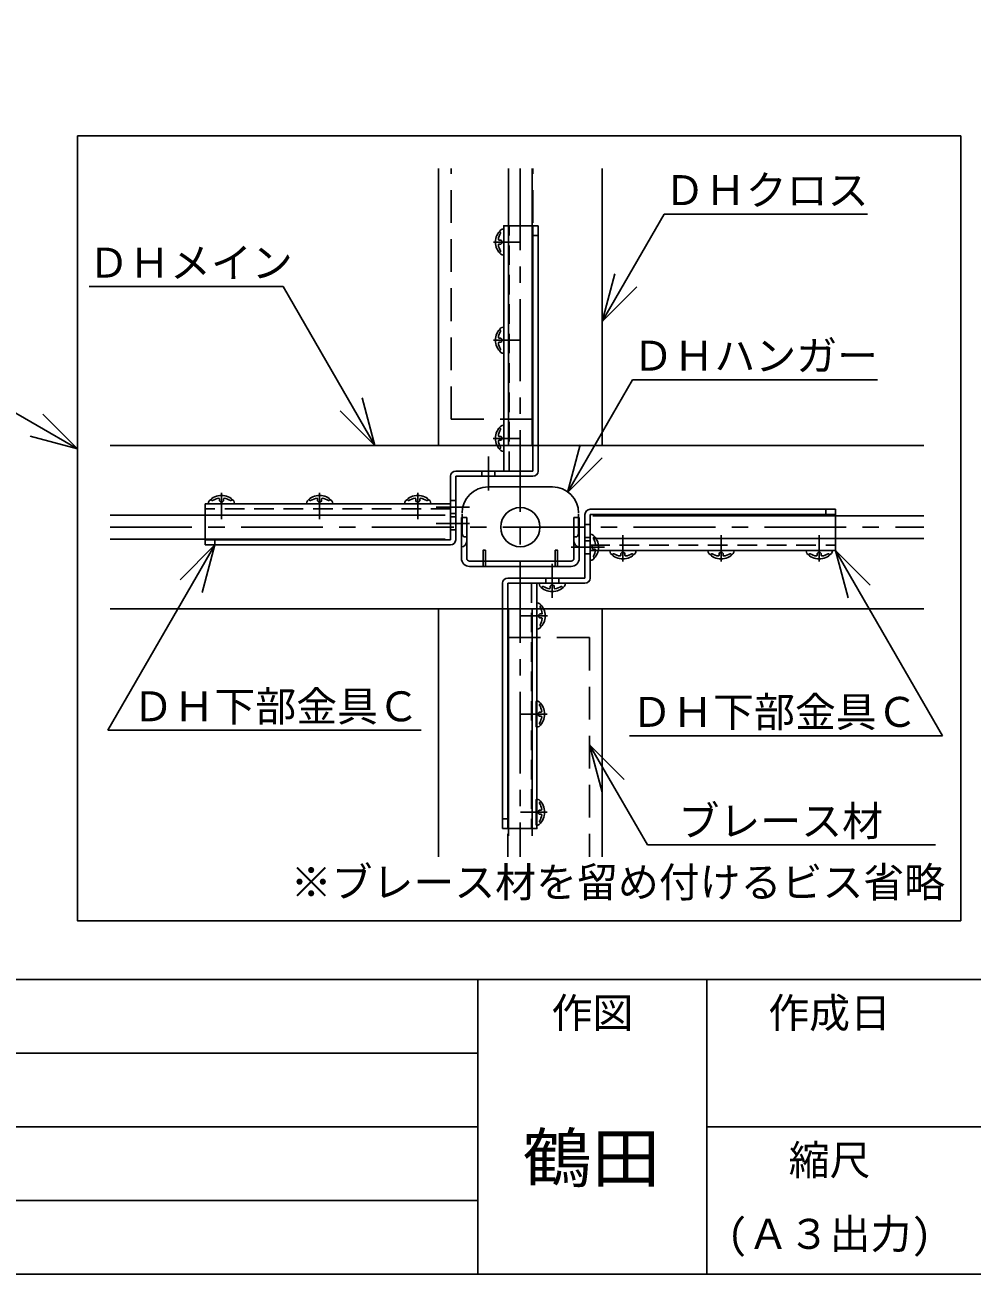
# Model space of a CAD drawing. Units: millimetres on the paper. Extents: x -204 to 206, y -141 to 144.
# Drawn here: x -57.4 to 0.5, y -141.5 to -65.1 of the extents above; entities that cross this region are included whole.
import ezdxf
from ezdxf.enums import TextEntityAlignment as Align

# ---------------------------------------------------------------- set-up
doc = ezdxf.new("R2010")
doc.units = ezdxf.units.MM
for name, pattern in [('CHAIN1', [8, 5, -1, 1, -1]), ('DASHED1', [1.8, 1.2, -0.6]), ('DASHED2', [3, 2, -1])]:
    doc.linetypes.add(name, pattern=pattern)
for name, color, linetype in [('0-0_基本', 134, 'Continuous'), ('2-0', 134, 'Continuous'), ('2-1', 134, 'Continuous'), ('2-2', 3, 'Continuous'), ('2-3', 4, 'Continuous'), ('2-4', 7, 'Continuous'), ('F-0_図枠', 134, 'Continuous')]:
    doc.layers.add(name, color=color, linetype=linetype)
doc.styles.add('ＭＳ ゴシック', font='')
doc.styles.get('ＭＳ ゴシック').set_extended_font_data('MS Gothic')

msp = doc.modelspace()

# ---------------------------------------------------------------- linework, layer by layer
at = {"layer": '0-0_基本'}
for p, q in [((-143.989, -127.973), (-29.689, -127.973)), ((-143.989, -132.473), (-29.689, -132.473)), ((-143.989, -136.973), (-29.689, -136.973))]:
    msp.add_line(p, q, dxfattribs=at)
at = {"layer": '2-0'}
for p, q in [((-116.004, -55.32), (-54.17, -91.02)), ((-0.17, -71.873), (-54.17, -71.873)), ((-0.17, -119.873), (-0.17, -71.873)), ((-32.096, -73.873), (-32.096, -90.807)), ((-22.096, -73.873), (-22.096, -90.807)), ((-28.106, -79.154), (-28.106, -77.599)), ((-28.28, -78.257), (-28.414, -78.257)), ((-28.28, -78.497), (-28.414, -78.497)), ((-28.106, -85.154), (-28.106, -83.599)), ((-28.28, -84.257), (-28.414, -84.257)), ((-28.28, -84.497), (-28.414, -84.497)), ((-54.17, -91.02), (-56.291, -88.899)), ((-28.106, -91.154), (-28.106, -89.599)), ((-54.17, -91.02), (-57.068, -90.243)), ((-52.17, -90.807), (-2.42, -90.807)), ((-28.28, -90.257), (-28.414, -90.257)), ((-28.28, -90.497), (-28.414, -90.497)), ((-29.056, -93.347), (-25.136, -93.347)), ((-46.144, -94.377), (-44.589, -94.377)), ((-45.486, -94.203), (-45.486, -94.069)), ((-45.246, -94.203), (-45.246, -94.069)), ((-40.144, -94.377), (-38.589, -94.377)), ((-39.486, -94.203), (-39.486, -94.069)), ((-39.246, -94.203), (-39.246, -94.069)), ((-34.144, -94.377), (-32.589, -94.377)), ((-33.486, -94.203), (-33.486, -94.069)), ((-33.246, -94.203), (-33.246, -94.069)), ((-30.696, -97.707), (-30.696, -95.207)), ((-30.656, -95.007), (-30.656, -96.207)), ((-30.456, -95.207), (-30.376, -95.207)), ((-30.376, -96.407), (-30.376, -95.207)), ((-23.816, -96.407), (-23.816, -95.207)), ((-23.536, -95.007), (-23.536, -96.207)), ((-23.496, -97.707), (-23.496, -95.207)), ((-30.456, -96.407), (-30.376, -96.407)), ((-30.376, -96.687), (-30.376, -96.407)), ((-30.376, -97.707), (-30.376, -96.687)), ((-23.816, -96.687), (-23.816, -96.407)), ((-23.736, -96.407), (-23.816, -96.407)), ((-23.816, -97.707), (-23.816, -96.687)), ((-22.826, -96.259), (-22.826, -97.814)), ((-22.652, -96.917), (-22.518, -96.917)), ((-22.652, -97.157), (-22.518, -97.157)), ((-20.049, -97.237), (-21.604, -97.237)), ((-20.946, -97.411), (-20.946, -97.545)), ((-20.706, -97.411), (-20.706, -97.545)), ((-14.049, -97.237), (-15.604, -97.237)), ((-14.946, -97.411), (-14.946, -97.545)), ((-14.706, -97.411), (-14.706, -97.545)), ((-8.049, -97.237), (-9.604, -97.237)), ((-8.946, -97.411), (-8.946, -97.545)), ((-8.706, -97.411), (-8.706, -97.545)), ((-23.996, -97.887), (-30.196, -97.887)), ((-23.996, -98.207), (-30.196, -98.207)), ((-24.369, -99.237), (-25.924, -99.237)), ((-25.266, -99.411), (-25.266, -99.545)), ((-25.026, -99.411), (-25.026, -99.545)), ((-52.17, -100.807), (-2.42, -100.807)), ((-32.096, -100.807), (-32.096, -115.959)), ((-26.086, -100.459), (-26.086, -102.014)), ((-22.096, -100.807), (-22.096, -115.959)), ((-25.912, -101.117), (-25.778, -101.117)), ((-25.912, -101.357), (-25.778, -101.357)), ((-26.119, -106.459), (-26.119, -108.014)), ((-25.945, -107.117), (-25.81, -107.117)), ((-25.945, -107.357), (-25.81, -107.357)), ((-22.866, -109.114), (-22.09, -112.012)), ((-26.119, -112.459), (-26.119, -114.014)), ((-25.945, -113.117), (-25.81, -113.117)), ((-25.945, -113.357), (-25.81, -113.357))]:
    msp.add_line(p, q, dxfattribs=at)
at = {"layer": '2-0', "color": 2, "linetype": 'DASHED2'}
for p, q in [((-31.326, -89.204), (-31.326, -73.873)), ((-26.326, -89.204), (-26.326, -73.873)), ((-31.326, -89.204), (-26.326, -89.204)), ((-27.866, -102.564), (-22.866, -102.564)), ((-27.866, -102.564), (-27.866, -115.959)), ((-22.866, -102.564), (-22.866, -115.959))]:
    msp.add_line(p, q, dxfattribs=at)
at = {"layer": '2-0', "color": 2, "linetype": 'CHAIN1'}
for p, q in [((-27.096, -73.873), (-27.096, -115.959)), ((-52.17, -95.807), (-2.42, -95.807))]:
    msp.add_line(p, q, dxfattribs=at)
at = {"layer": '2-0', "linetype": 'DASHED1'}
for p, q in [((-27.786, -92.377), (-27.786, -77.377)), ((-31.366, -94.697), (-46.366, -94.697)), ((-22.826, -96.917), (-7.826, -96.917)), ((-26.406, -99.237), (-26.406, -114.237))]:
    msp.add_line(p, q, dxfattribs=at)
at = {"layer": '2-0'}
for points in [[(-54.17, -71.873), (-54.17, -119.873), (-0.17, -119.873)], [(-30.456, -95.207), (-30.656, -95.207), (-30.696, -95.207)], [(-23.816, -95.207), (-23.536, -95.207), (-23.496, -95.207)], [(-19.331, -115.238), (-22.866, -109.114), (-20.745, -111.236)]]:
    msp.add_lwpolyline(points, dxfattribs=at)
for points in [[(-29.216, -97.218), (-29.216, -98.207), (-29.376, -98.207), (-29.376, -97.218)], [(-24.976, -97.218), (-24.976, -98.207), (-24.816, -98.207), (-24.816, -97.218)]]:
    msp.add_lwpolyline(points, close=True, dxfattribs=at)
msp.add_circle((-27.096, -95.807), 1.2, dxfattribs=at)
for centre, radius, start, end in [((-27.617, -78.377), 1, 131.52902, 179.99995), ((-27.352, -78.377), 1.1, 150.07637, 171.66556), ((-28.391, -77.821), 0.0862, 355.48814, 85.86568), ((-28.129, -77.836), 0.257, 89.82111, 126.01746), ((-28.129, -77.603), 0.0234, 8.18623, 90.98085), ((-27.617, -78.377), 1, 179.99995, 228.47899), ((-28.364, -78.197), 0.0789, 195.35164, 229.88438), ((-28.364, -78.557), 0.0789, 130.10379, 164.64825), ((-27.352, -78.377), 1.1, 188.33369, 209.92578), ((-28.352, -78.377), 0.14, 300.81566, 59.18423), ((-28.391, -78.932), 0.0862, 274.13362, 4.47853), ((-28.129, -78.917), 0.257, 234.00873, 270.08937), ((-28.129, -79.151), 0.0234, 269.02011, 351.38429), ((-27.617, -84.377), 1, 131.52902, 179.99995), ((-27.352, -84.377), 1.1, 150.07637, 171.66556), ((-28.391, -83.821), 0.0862, 355.48814, 85.86568), ((-28.129, -83.836), 0.257, 89.82111, 126.01746), ((-28.129, -83.603), 0.0234, 8.18623, 90.98085), ((-27.617, -84.377), 1, 179.99995, 228.47899), ((-28.364, -84.197), 0.0789, 195.35164, 229.88438), ((-28.364, -84.557), 0.0789, 130.10379, 164.64825), ((-27.352, -84.377), 1.1, 188.33369, 209.92578), ((-28.352, -84.377), 0.14, 300.81566, 59.18423), ((-28.391, -84.932), 0.0862, 274.13362, 4.47853), ((-28.129, -84.917), 0.257, 234.00873, 270.08937), ((-28.129, -85.151), 0.0234, 269.02011, 351.38429), ((-27.617, -90.377), 1, 131.52902, 179.99995), ((-27.352, -90.377), 1.1, 150.07637, 171.66556), ((-28.391, -89.821), 0.0862, 355.48814, 85.86568), ((-28.129, -89.836), 0.257, 89.82111, 126.01746), ((-28.129, -89.603), 0.0234, 8.18623, 90.98085), ((-27.617, -90.377), 1, 179.99995, 228.47899), ((-28.364, -90.197), 0.0789, 195.35164, 229.88438), ((-28.364, -90.557), 0.0789, 130.10379, 164.64825), ((-27.352, -90.377), 1.1, 188.33369, 209.92578), ((-28.352, -90.377), 0.14, 300.81566, 59.18423), ((-28.391, -90.932), 0.0862, 274.13362, 4.47853), ((-28.129, -90.917), 0.257, 234.00873, 270.08937), ((-28.129, -91.151), 0.0234, 269.02011, 351.38429), ((-45.366, -94.866), 1, 89.99995, 138.47899), ((-45.366, -94.866), 1, 41.52902, 89.99995), ((-39.366, -94.866), 1, 89.99995, 138.47899), ((-39.366, -94.866), 1, 41.52902, 89.99995), ((-33.366, -94.866), 1, 89.99995, 138.47899), ((-33.366, -94.866), 1, 41.52902, 89.99995), ((-29.056, -94.947), 1.6, 90, 180), ((-25.136, -94.947), 1.6, 0, 90), ((-45.907, -94.354), 0.257, 144.00873, 180.08937), ((-46.14, -94.354), 0.0234, 179.02011, 261.38429), ((-45.921, -94.092), 0.0862, 184.13362, 274.47853), ((-45.366, -95.131), 1.1, 98.33369, 119.92578), ((-45.546, -94.119), 0.0789, 40.10379, 74.64825), ((-45.366, -94.132), 0.14, 210.81566, 329.18423), ((-45.186, -94.119), 0.0789, 105.35164, 139.88438), ((-45.366, -95.131), 1.1, 60.07637, 81.66556), ((-44.811, -94.092), 0.0862, 265.48814, 355.86568), ((-44.825, -94.354), 0.257, 359.82111, 36.01746), ((-44.592, -94.354), 0.0234, 278.18623, 0.98085), ((-39.907, -94.354), 0.257, 144.00873, 180.08937), ((-40.14, -94.354), 0.0234, 179.02011, 261.38429), ((-39.921, -94.092), 0.0862, 184.13362, 274.47853), ((-39.366, -95.131), 1.1, 98.33369, 119.92578), ((-39.546, -94.119), 0.0789, 40.10379, 74.64825), ((-39.366, -94.132), 0.14, 210.81566, 329.18423), ((-39.186, -94.119), 0.0789, 105.35164, 139.88438), ((-39.366, -95.131), 1.1, 60.07637, 81.66556), ((-38.811, -94.092), 0.0862, 265.48814, 355.86568), ((-38.825, -94.354), 0.257, 359.82111, 36.01746), ((-38.592, -94.354), 0.0234, 278.18623, 0.98085), ((-33.907, -94.354), 0.257, 144.00873, 180.08937), ((-34.14, -94.354), 0.0234, 179.02011, 261.38429), ((-33.921, -94.092), 0.0862, 184.13362, 274.47853), ((-33.366, -95.131), 1.1, 98.33369, 119.92578), ((-33.546, -94.119), 0.0789, 40.10379, 74.64825), ((-33.366, -94.132), 0.14, 210.81566, 329.18423), ((-33.186, -94.119), 0.0789, 105.35164, 139.88438), ((-33.366, -95.131), 1.1, 60.07637, 81.66556), ((-32.811, -94.092), 0.0862, 265.48814, 355.86568), ((-32.825, -94.354), 0.257, 359.82111, 36.01746), ((-32.592, -94.354), 0.0234, 278.18623, 0.98085), ((-30.456, -96.207), 0.2, 180, 270), ((-23.736, -96.207), 0.2, 270, 0), ((-30.696, -96.687), 0.32, 270, 0), ((-23.496, -96.687), 0.32, 180, 270), ((-22.803, -96.263), 0.0234, 89.02011, 171.38429), ((-22.803, -96.496), 0.257, 54.00873, 90.08937), ((-22.581, -97.037), 0.14, 120.81566, 239.18423), ((-23.315, -97.037), 1, 359.99995, 48.47899), ((-22.542, -96.482), 0.0862, 94.13362, 184.47853), ((-23.581, -97.037), 1.1, 8.33369, 29.92578), ((-22.569, -96.857), 0.0789, 310.10379, 344.64825), ((-30.196, -97.707), 0.5, 180, 270), ((-30.196, -97.707), 0.18, 180, 270), ((-23.996, -97.707), 0.5, 270, 0), ((-23.996, -97.707), 0.18, 270, 0), ((-23.315, -97.037), 1, 311.52902, 359.99995), ((-23.581, -97.037), 1.1, 330.07637, 351.66556), ((-22.542, -97.592), 0.0862, 175.48814, 265.86568), ((-22.569, -97.217), 0.0789, 15.35164, 49.88438), ((-21.367, -97.26), 0.257, 179.82111, 216.01746), ((-21.6, -97.26), 0.0234, 98.18623, 180.98085), ((-20.826, -96.748), 1, 221.52902, 269.99995), ((-21.382, -97.521), 0.0862, 85.48814, 175.86568), ((-20.826, -96.482), 1.1, 240.07637, 261.66556), ((-21.007, -97.494), 0.0789, 285.35164, 319.88438), ((-20.826, -97.482), 0.14, 30.81566, 149.18423), ((-20.826, -96.748), 1, 269.99995, 318.47899), ((-20.646, -97.494), 0.0789, 220.10379, 254.64825), ((-20.826, -96.482), 1.1, 278.33369, 299.92578), ((-20.271, -97.521), 0.0862, 4.13362, 94.47853), ((-20.286, -97.26), 0.257, 324.00873, 0.08937), ((-20.052, -97.26), 0.0234, 359.02011, 81.38429), ((-15.367, -97.26), 0.257, 179.82111, 216.01746), ((-15.6, -97.26), 0.0234, 98.18623, 180.98085), ((-14.826, -96.748), 1, 221.52902, 269.99995), ((-15.382, -97.521), 0.0862, 85.48814, 175.86568), ((-14.826, -96.482), 1.1, 240.07637, 261.66556), ((-15.007, -97.494), 0.0789, 285.35164, 319.88438), ((-14.826, -97.482), 0.14, 30.81566, 149.18423), ((-14.826, -96.748), 1, 269.99995, 318.47899), ((-14.646, -97.494), 0.0789, 220.10379, 254.64825), ((-14.826, -96.482), 1.1, 278.33369, 299.92578), ((-14.271, -97.521), 0.0862, 4.13362, 94.47853), ((-14.286, -97.26), 0.257, 324.00873, 0.08937), ((-14.052, -97.26), 0.0234, 359.02011, 81.38429), ((-9.367, -97.26), 0.257, 179.82111, 216.01746), ((-9.6, -97.26), 0.0234, 98.18623, 180.98085), ((-8.826, -96.748), 1, 221.52902, 269.99995), ((-9.382, -97.521), 0.0862, 85.48814, 175.86568), ((-8.826, -96.482), 1.1, 240.07637, 261.66556), ((-9.007, -97.494), 0.0789, 285.35164, 319.88438), ((-8.826, -97.482), 0.14, 30.81566, 149.18423), ((-8.826, -96.748), 1, 269.99995, 318.47899), ((-8.646, -97.494), 0.0789, 220.10379, 254.64825), ((-8.826, -96.482), 1.1, 278.33369, 299.92578), ((-8.271, -97.521), 0.0862, 4.13362, 94.47853), ((-8.286, -97.26), 0.257, 324.00873, 0.08937), ((-8.052, -97.26), 0.0234, 359.02011, 81.38429), ((-22.803, -97.811), 0.0234, 188.18623, 270.98085), ((-22.803, -97.578), 0.257, 269.82111, 306.01746), ((-25.687, -99.26), 0.257, 179.82111, 216.01746), ((-25.92, -99.26), 0.0234, 98.18623, 180.98085), ((-24.606, -99.26), 0.257, 324.00873, 0.08937), ((-24.372, -99.26), 0.0234, 359.02011, 81.38429), ((-25.146, -98.748), 1, 221.52902, 269.99995), ((-25.702, -99.521), 0.0862, 85.48814, 175.86568), ((-25.146, -98.482), 1.1, 240.07637, 261.66556), ((-25.327, -99.494), 0.0789, 285.35164, 319.88438), ((-25.146, -99.482), 0.14, 30.81566, 149.18423), ((-25.146, -98.748), 1, 269.99995, 318.47899), ((-24.966, -99.494), 0.0789, 220.10379, 254.64825), ((-25.146, -98.482), 1.1, 278.33369, 299.92578), ((-24.591, -99.521), 0.0862, 4.13362, 94.47853), ((-26.063, -100.463), 0.0234, 89.02011, 171.38429), ((-26.063, -100.696), 0.257, 54.00873, 90.08937), ((-26.575, -101.237), 1, 359.99995, 48.47899), ((-25.802, -100.682), 0.0862, 94.13362, 184.47853), ((-26.841, -101.237), 1.1, 8.33369, 29.92578), ((-25.841, -101.237), 0.14, 120.81566, 239.18423), ((-26.575, -101.237), 1, 311.52902, 359.99995), ((-26.841, -101.237), 1.1, 330.07637, 351.66556), ((-25.829, -101.057), 0.0789, 310.10379, 344.64825), ((-25.829, -101.417), 0.0789, 15.35164, 49.88438), ((-26.063, -102.011), 0.0234, 188.18623, 270.98085), ((-26.063, -101.778), 0.257, 269.82111, 306.01746), ((-25.802, -101.792), 0.0862, 175.48814, 265.86568), ((-26.095, -106.463), 0.0234, 89.02011, 171.38429), ((-26.096, -106.696), 0.257, 54.00873, 90.08937), ((-26.607, -107.237), 1, 359.99995, 48.47899), ((-25.834, -106.682), 0.0862, 94.13362, 184.47853), ((-26.873, -107.237), 1.1, 8.33369, 29.92578), ((-25.873, -107.237), 0.14, 120.81566, 239.18423), ((-26.607, -107.237), 1, 311.52902, 359.99995), ((-26.873, -107.237), 1.1, 330.07637, 351.66556), ((-25.861, -107.057), 0.0789, 310.10379, 344.64825), ((-25.861, -107.417), 0.0789, 15.35164, 49.88438), ((-26.095, -108.011), 0.0234, 188.18623, 270.98085), ((-26.096, -107.778), 0.257, 269.82111, 306.01746), ((-25.834, -107.792), 0.0862, 175.48814, 265.86568), ((-26.095, -112.463), 0.0234, 89.02011, 171.38429), ((-26.096, -112.696), 0.257, 54.00873, 90.08937), ((-26.607, -113.237), 1, 359.99995, 48.47899), ((-25.834, -112.682), 0.0862, 94.13362, 184.47853), ((-26.873, -113.237), 1.1, 8.33369, 29.92578), ((-25.873, -113.237), 0.14, 120.81566, 239.18423), ((-26.607, -113.237), 1, 311.52902, 359.99995), ((-26.873, -113.237), 1.1, 330.07637, 351.66556), ((-25.834, -113.792), 0.0862, 175.48814, 265.86568), ((-25.861, -113.057), 0.0789, 310.10379, 344.64825), ((-25.861, -113.417), 0.0789, 15.35164, 49.88438), ((-26.095, -114.011), 0.0234, 188.18623, 270.98085), ((-26.096, -113.778), 0.257, 269.82111, 306.01746)]:
    msp.add_arc(centre, radius, start, end, dxfattribs=at)
at = {"layer": '2-1'}
for p, q in [((-18.31, -76.669), (-22.096, -83.226)), ((-18.31, -76.669), (-5.877, -76.669)), ((-22.096, -83.226), (-21.32, -80.328)), ((-41.585, -81.102), (-53.447, -81.102)), ((-22.096, -83.226), (-19.975, -81.104)), ((-20.238, -86.79), (-24.216, -93.681)), ((-20.238, -86.79), (-5.252, -86.79)), ((-35.982, -90.807), (-38.104, -88.686)), ((-24.216, -93.681), (-23.44, -90.783)), ((-24.216, -93.681), (-22.095, -91.559)), ((-52.309, -108.23), (-45.766, -96.897)), ((-45.766, -96.897), (-47.888, -99.018)), ((-45.766, -96.897), (-46.543, -99.795)), ((-7.826, -97.237), (-7.05, -100.135)), ((-7.826, -97.237), (-5.705, -99.358)), ((-1.283, -108.57), (-7.826, -97.237)), ((-52.309, -108.23), (-33.167, -108.23)), ((-20.425, -108.57), (-1.283, -108.57)), ((-19.331, -115.238), (-1.715, -115.238))]:
    msp.add_line(p, q, dxfattribs=at)
msp.add_lwpolyline([(-41.585, -81.102), (-35.982, -90.807), (-36.759, -87.909)], dxfattribs=at)
at = {"layer": '2-2'}
for p, q in [((-26.326, -92.377), (-26.326, -77.377)), ((-26.006, -92.377), (-26.006, -77.377)), ((-26.326, -77.977), (-26.006, -77.977)), ((-26.326, -92.377), (-31.046, -92.377)), ((-31.366, -92.697), (-31.366, -96.577)), ((-26.326, -92.697), (-31.046, -92.697)), ((-31.046, -92.697), (-31.046, -96.577)), ((-31.366, -94.377), (-46.366, -94.377)), ((-46.366, -94.377), (-46.366, -96.897)), ((-23.146, -98.917), (-23.146, -95.037)), ((-22.826, -94.717), (-7.826, -94.717)), ((-22.826, -95.037), (-7.826, -95.037)), ((-22.826, -98.917), (-22.826, -95.037)), ((-8.426, -95.037), (-8.426, -94.717)), ((-7.826, -97.237), (-7.826, -94.717)), ((-31.366, -96.577), (-46.366, -96.577)), ((-31.366, -96.897), (-46.366, -96.897)), ((-45.766, -96.577), (-45.766, -96.897)), ((-22.826, -97.237), (-7.826, -97.237)), ((-28.186, -99.237), (-28.186, -114.237)), ((-27.866, -98.917), (-23.146, -98.917)), ((-27.866, -99.237), (-27.866, -114.237)), ((-27.866, -99.237), (-23.146, -99.237)), ((-27.866, -113.637), (-28.186, -113.637))]:
    msp.add_line(p, q, dxfattribs=at)
for points in [[(-28.106, -92.377), (-28.106, -77.377), (-26.006, -77.377)], [(-26.086, -99.237), (-26.086, -114.237), (-28.186, -114.237)]]:
    msp.add_lwpolyline(points, dxfattribs=at)
for centre, start, end in [((-31.046, -92.697), 90, 180), ((-26.326, -92.377), 270, 0), ((-22.826, -95.037), 90, 180), ((-31.366, -96.577), 270, 0), ((-27.866, -99.237), 90, 180), ((-23.146, -98.917), 270, 0)]:
    msp.add_arc(centre, 0.32, start, end, dxfattribs=at)
at = {"layer": '2-3'}
for p, q in [((-28.731, -78.377), (-27.11, -78.377)), ((-28.731, -84.377), (-27.11, -84.377)), ((-27.142, -90.377), (-28.764, -90.377)), ((-28.731, -90.377), (-27.11, -90.377)), ((-29.046, -93.57), (-29.046, -91.489)), ((-45.366, -95.322), (-45.366, -93.7)), ((-39.366, -95.322), (-39.366, -93.7)), ((-33.366, -95.322), (-33.366, -93.7)), ((-30.213, -94.577), (-32.24, -94.577)), ((-30.213, -95.577), (-32.24, -95.577)), ((-20.826, -96.292), (-20.826, -97.914)), ((-14.826, -96.292), (-14.826, -97.914)), ((-8.826, -96.292), (-8.826, -97.914)), ((-23.979, -97.037), (-21.952, -97.037)), ((-25.146, -98.044), (-25.146, -100.125)), ((-25.461, -101.237), (-27.083, -101.237)), ((-27.05, -101.237), (-25.429, -101.237)), ((-25.461, -107.237), (-27.083, -107.237)), ((-25.461, -113.237), (-27.083, -113.237))]:
    msp.add_line(p, q, dxfattribs=at)
at = {"layer": '2-4'}
for p, q in [((-27.826, -90.807), (-27.826, -73.873)), ((-26.366, -90.807), (-26.366, -73.873)), ((-29.446, -92.697), (-29.446, -92.377)), ((-28.646, -92.697), (-28.646, -92.377)), ((-31.046, -94.177), (-31.366, -94.177)), ((-31.699, -95.077), (-52.17, -95.077)), ((-31.046, -94.977), (-31.366, -94.977)), ((-31.046, -95.177), (-31.366, -95.177)), ((-22.659, -95.117), (-2.42, -95.117)), ((-31.046, -95.977), (-31.366, -95.977)), ((-23.146, -95.637), (-22.826, -95.637)), ((-31.699, -96.537), (-52.17, -96.537)), ((-23.146, -96.437), (-22.826, -96.437)), ((-23.146, -96.637), (-22.826, -96.637)), ((-22.659, -96.497), (-2.42, -96.497)), ((-23.146, -97.437), (-22.826, -97.437)), ((-25.546, -98.917), (-25.546, -99.237)), ((-24.746, -98.917), (-24.746, -99.237)), ((-27.826, -114.675), (-27.826, -100.807)), ((-26.366, -114.675), (-26.366, -100.807))]:
    msp.add_line(p, q, dxfattribs=at)
at = {"layer": 'F-0_図枠'}
for p, q in [((-203.689, -123.473), (206.311, -123.473)), ((-29.689, -141.473), (-29.689, -123.473)), ((-15.689, -141.473), (-15.689, -123.473)), ((140.311, -132.473), (-15.689, -132.473)), ((-1.643, -132.473), (-1.689, -132.473)), ((-203.689, -141.473), (206.311, -141.473))]:
    msp.add_line(p, q, dxfattribs=at)

# ---------------------------------------------------------------- texts
at = {"layer": '2-0', "style": 'ＭＳ ゴシック'}
msp.add_text('※ブレース材を留め付けるビス省略', height=1.833, dxfattribs=at).set_placement((-41.133, -118.983), align=Align.BOTTOM_LEFT)
at = {"layer": '2-1', "style": 'ＭＳ ゴシック'}
for s, p in [('ＤＨクロス', (-18.31, -76.669)), ('ＤＨメイン', (-53.514, -81.102)), ('ＤＨハンガー', (-20.232, -86.79)), ('ＤＨ下部金具Ｃ', (-50.797, -108.23)), ('ＤＨ下部金具Ｃ', (-20.31, -108.57)), ('ブレース材', (-17.426, -115.238))]:
    msp.add_text(s, height=1.833, dxfattribs=at).set_placement(p, align=Align.BOTTOM_LEFT)
at = {"layer": 'F-0_図枠', "style": 'ＭＳ ゴシック'}
for s, p in [('作図', (-25.189, -126.973)), ('作成日', (-11.939, -126.973)), ('縮尺', (-10.689, -135.973)), ('(Ａ３出力)', (-14.439, -140.485))]:
    msp.add_text(s, height=1.833, dxfattribs=at).set_placement(p, align=Align.BOTTOM_LEFT)
at = {"layer": 'F-0_図枠', "style": 'ＭＳ ゴシック', "width": 1.05}
msp.add_text('鶴田', height=2.933, dxfattribs=at).set_placement((-26.939, -136.723), align=Align.BOTTOM_LEFT)

doc.saveas('drawing.dxf')
